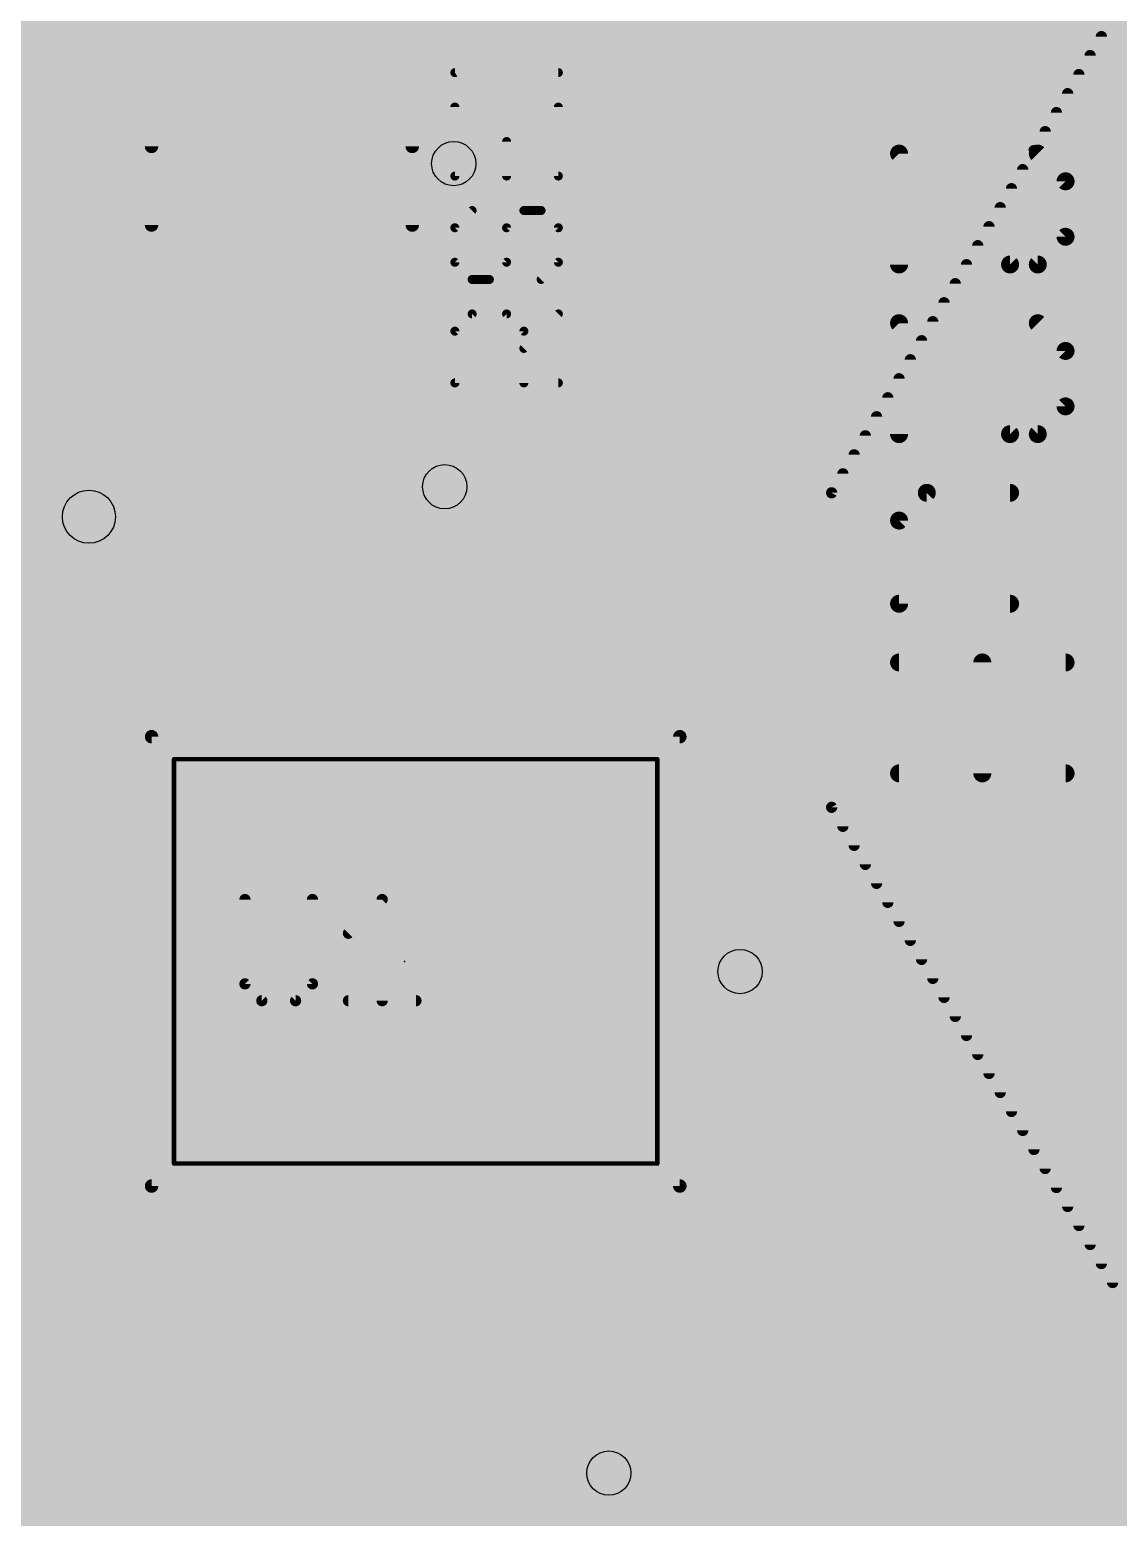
# Model space of a CAD drawing. Extents: x -0.24 to 4.18, y -0.6 to 2.96.
# Drawn here: x 0.248 to 0.732, y 0.361 to 1.023 of the extents above; entities that cross this region are included whole.
import ezdxf

# ---------------------------------------------------------------- set-up
doc = ezdxf.new("R2010")
doc.units = 0
for name, color, linetype in [('1', 22, 'CONTINUOUS'), ('16', 175, 'CONTINUOUS'), ('18', 82, 'CONTINUOUS'), ('207', 250, 'CONTINUOUS'), ('21', 253, 'CONTINUOUS'), ('23', 7, 'CONTINUOUS'), ('25', 253, 'CONTINUOUS'), ('27', 253, 'CONTINUOUS'), ('29', 253, 'CONTINUOUS'), ('30', 253, 'CONTINUOUS'), ('31', 253, 'CONTINUOUS'), ('44', 253, 'CONTINUOUS'), ('51', 253, 'CONTINUOUS')]:
    doc.layers.add(name, color=color, linetype=linetype)

# ---------------------------------------------------------------- blocks, each defined once
blk = doc.blocks.new('RECT')
blk.add_solid([(-0.5, -0.5), (0.5, -0.5), (-0.5, 0.5), (0.5, 0.5)])
blk = doc.blocks.new('ROUNDV')
at = {"const_width": 0.5}
blk.add_lwpolyline([(0, -0.25, 1), (0, 0.25, 1), (0, -0.25)], format="xyb", dxfattribs=at)

msp = doc.modelspace()

# ---------------------------------------------------------------- linework, layer by layer
at = {"layer": '1'}
for points, const_width in [([(0.63374, 1.08906), (0.63374, 1.01858)], 0.016), ([(0.63374, 1.01858), (0.62061, 1.00545)], 0.016), ([(0.62061, 1.00545), (0.62061, 0.59469)], 0.016), ([(0.36025, 0.963241), (0.436391, 0.963241)], 0.032), ([(0.436391, 0.963241), (0.43668, 0.96353)], 0.032), ([(0.31239, 0.88585), (0.28528, 0.85874)], 0.016), ([(0.47567, 0.88585), (0.31239, 0.88585)], 0.016), ([(0.50728, 0.85424), (0.47567, 0.88585)], 0.016), ([(0.2744, 0.80637), (0.3319, 0.86387)], 0.016), ([(0.3319, 0.86387), (0.46464, 0.86387)], 0.016), ([(0.48228, 0.84623), (0.46464, 0.86387)], 0.016), ([(0.28528, 0.85874), (0.071, 0.85874)], 0.016), ([(0.50728, 0.73843), (0.50728, 0.85424)], 0.016), ([(0.48228, 0.73843), (0.48228, 0.84623)], 0.016), ([(0.43228, 0.73843), (0.43228, 0.8299)], 0.016), ([(0.43228, 0.8299), (0.43268, 0.81973)], 0.016), ([(0.175204, 0.80637), (0.2744, 0.80637)], 0.016), ([(0.25741, 0.73843), (0.23832, 0.71934)], 0.016), ([(0.33228, 0.73843), (0.25741, 0.73843)], 0.016), ([(0.35728, 0.73843), (0.35728, 0.67429)], 0.016), ([(0.38228, 0.73843), (0.38228, 0.66073)], 0.016), ([(0.40728, 0.73843), (0.40728, 0.62494)], 0.016), ([(0.35728, 0.67429), (0.34897, 0.66598)], 0.016), ([(0.28356, 0.66598), (0.26952, 0.65194)], 0.016), ([(0.34897, 0.66598), (0.28356, 0.66598)], 0.016), ([(0.38228, 0.66073), (0.36159, 0.64004)], 0.016), ([(0.26952, 0.65194), (0.26952, 0.37033)], 0.016), ([(0.30512, 0.64004), (0.29706, 0.63198)], 0.016), ([(0.36159, 0.64004), (0.30512, 0.64004)], 0.016), ([(0.29706, 0.63198), (0.29706, 0.29431)], 0.016), ([(0.40728, 0.62494), (0.4571, 0.57512)], 0.016), ([(0.48587, 0.60389), (0.4571, 0.57512)], 0.016), ([(0.56407, 0.60389), (0.48587, 0.60389)], 0.016), ([(0.62061, 0.59469), (0.62245, 0.59285)], 0.016), ([(0.59051, 0.56091), (0.62245, 0.59285)], 0.016), ([(0.4571, 0.57512), (0.4571, 0.47861)], 0.016), ([(0.48228, 0.54216), (0.50103, 0.56091)], 0.016), ([(0.50103, 0.56091), (0.59051, 0.56091)], 0.016), ([(0.48228, 0.47843), (0.48228, 0.54216)], 0.016), ([(0.33228, 0.47843), (0.33228, 0.32319)], 0.016), ([(0.35728, 0.47843), (0.35851, 0.34943)], 0.016), ([(0.38294, 0.47777), (0.38228, 0.47843)], 0.016), ([(0.38294, 0.37118), (0.38294, 0.47777)], 0.016), ([(0.40728, 0.47843), (0.40728, 0.38305)], 0.016), ([(0.43228, 0.47843), (0.43228, 0.41712)], 0.016), ([(0.4571, 0.47861), (0.45728, 0.47843)], 0.016), ([(0.50728, 0.47843), (0.50728, 0.46485)], 0.016), ([(0.50728, 0.46485), (0.54933, 0.4228)], 0.016), ([(0.54933, 0.4228), (0.54933, 0.28015)], 0.016), ([(0.43228, 0.41712), (0.44804, 0.40136)], 0.016), ([(0.44804, 0.40136), (0.48502, 0.40136)], 0.016), ([(0.48502, 0.40136), (0.50571, 0.38067)], 0.016), ([(0.40728, 0.38305), (0.41887, 0.37146)], 0.016), ([(0.21959, 0.3204), (0.26952, 0.37033)], 0.016), ([(0.38294, 0.37118), (0.43776, 0.31652)], 0.016), ([(0.41887, 0.37146), (0.45275, 0.37146)], 0.016), ([(0.45275, 0.37146), (0.49804, 0.32617)], 0.016)]:
    msp.add_lwpolyline(points, dxfattribs=dict(at, const_width=const_width))
for points, const_width in [([(0.636568, 1.015752, 1), (0.630912, 1.021409)], 0.008), ([(0.62974, 1.01858, 1), (0.63774, 1.01858)], 0.008), ([(0.62461, 1.00545, 1), (0.61661, 1.00545)], 0.008), ([(0.617782, 1.008278, 1), (0.623438, 1.002622)], 0.008), ([(0.36025, 0.971241, 1), (0.36025, 0.955241)], 0.016), ([(0.430734, 0.968898, 1), (0.442048, 0.957584)], 0.016), ([(0.442337, 0.957873, 1), (0.431023, 0.969187)], 0.016), ([(0.436391, 0.955241, 1), (0.436391, 0.971241)], 0.016), ([(0.31239, 0.88985, 1), (0.31239, 0.88185)], 0.008), ([(0.315218, 0.883022, 1), (0.309562, 0.888678)], 0.008), ([(0.478498, 0.888678, 1), (0.472842, 0.883022)], 0.008), ([(0.47567, 0.88185, 1), (0.47567, 0.88985)], 0.008), ([(0.3319, 0.86787, 1), (0.3319, 0.85987)], 0.008), ([(0.334728, 0.861042, 1), (0.329072, 0.866698)], 0.008), ([(0.467468, 0.866698, 1), (0.461811, 0.861042)], 0.008), ([(0.46464, 0.85987, 1), (0.46464, 0.86787)], 0.008), ([(0.282452, 0.861568, 1), (0.288108, 0.855912)], 0.008), ([(0.28528, 0.85474, 1), (0.28528, 0.86274)], 0.008), ([(0.51128, 0.85424, 1), (0.50328, 0.85424)], 0.008), ([(0.504452, 0.851411, 1), (0.510109, 0.857068)], 0.008), ([(0.48628, 0.84623, 1), (0.47828, 0.84623)], 0.008), ([(0.479452, 0.843401, 1), (0.485109, 0.849058)], 0.008), ([(0.43628, 0.8299, 1), (0.42828, 0.8299)], 0.008), ([(0.436277, 0.830057, 1), (0.428283, 0.829743)], 0.008), ([(0.428683, 0.819573, 1), (0.436677, 0.819887)], 0.008), ([(0.271572, 0.809199, 1), (0.277229, 0.803542)], 0.008), ([(0.2744, 0.80237, 1), (0.2744, 0.81037)], 0.008), ([(0.25741, 0.74243, 1), (0.25741, 0.73443)], 0.008), ([(0.260238, 0.735602, 1), (0.254582, 0.741258)], 0.008), ([(0.33228, 0.73443, 1), (0.33228, 0.74243)], 0.008), ([(0.36128, 0.73843, 1), (0.35328, 0.73843)], 0.008), ([(0.38628, 0.73843, 1), (0.37828, 0.73843)], 0.008), ([(0.41128, 0.73843, 1), (0.40328, 0.73843)], 0.008), ([(0.42828, 0.73843, 1), (0.43628, 0.73843)], 0.008), ([(0.47828, 0.73843, 1), (0.48628, 0.73843)], 0.008), ([(0.50328, 0.73843, 1), (0.51128, 0.73843)], 0.008), ([(0.360109, 0.671462, 1), (0.354452, 0.677119)], 0.008), ([(0.35328, 0.67429, 1), (0.36128, 0.67429)], 0.008), ([(0.28356, 0.66998, 1), (0.28356, 0.66198)], 0.008), ([(0.286388, 0.663152, 1), (0.280732, 0.668808)], 0.008), ([(0.346142, 0.668808, 1), (0.351798, 0.663152)], 0.008), ([(0.34897, 0.66198, 1), (0.34897, 0.66998)], 0.008), ([(0.37828, 0.66073, 1), (0.38628, 0.66073)], 0.008), ([(0.385109, 0.657902, 1), (0.379452, 0.663559)], 0.008), ([(0.27352, 0.65194, 1), (0.26552, 0.65194)], 0.008), ([(0.266692, 0.654768, 1), (0.272348, 0.649112)], 0.008), ([(0.30512, 0.64404, 1), (0.30512, 0.63604)], 0.008), ([(0.307949, 0.637212, 1), (0.302292, 0.642868)], 0.008), ([(0.358762, 0.642868, 1), (0.364418, 0.637212)], 0.008), ([(0.36159, 0.63604, 1), (0.36159, 0.64404)], 0.008), ([(0.30106, 0.63198, 1), (0.29306, 0.63198)], 0.008), ([(0.294232, 0.634808, 1), (0.299888, 0.629152)], 0.008), ([(0.410109, 0.627768, 1), (0.404452, 0.622111)], 0.008), ([(0.40328, 0.62494, 1), (0.41128, 0.62494)], 0.008), ([(0.48587, 0.60789, 1), (0.48587, 0.59989)], 0.008), ([(0.488699, 0.601062, 1), (0.483042, 0.606718)], 0.008), ([(0.56407, 0.59989, 1), (0.56407, 0.60789)], 0.008), ([(0.623438, 0.597519, 1), (0.617782, 0.591862)], 0.008), ([(0.61661, 0.59469, 1), (0.62461, 0.59469)], 0.008), ([(0.625278, 0.590022, 1), (0.619622, 0.595678)], 0.008), ([(0.619622, 0.590022, 1), (0.625278, 0.595678)], 0.008), ([(0.4611, 0.57512, 1), (0.4531, 0.57512)], 0.008), ([(0.454272, 0.577948, 1), (0.459928, 0.572292)], 0.008), ([(0.454272, 0.572292, 1), (0.459928, 0.577948)], 0.008), ([(0.50103, 0.56491, 1), (0.50103, 0.55691)], 0.008), ([(0.503858, 0.558082, 1), (0.498202, 0.563738)], 0.008), ([(0.587682, 0.563738, 1), (0.593338, 0.558082)], 0.008), ([(0.59051, 0.55691, 1), (0.59051, 0.56491)], 0.008), ([(0.48628, 0.54216, 1), (0.47828, 0.54216)], 0.008), ([(0.479452, 0.544989, 1), (0.485109, 0.539332)], 0.008), ([(0.33628, 0.47843, 1), (0.32828, 0.47843)], 0.008), ([(0.36128, 0.478468, 1), (0.35328, 0.478392)], 0.008), ([(0.385109, 0.481258, 1), (0.379452, 0.475602)], 0.008), ([(0.38694, 0.47777, 1), (0.37894, 0.47777)], 0.008), ([(0.380112, 0.474942, 1), (0.385768, 0.480599)], 0.008), ([(0.41128, 0.47843, 1), (0.40328, 0.47843)], 0.008), ([(0.43628, 0.47843, 1), (0.42828, 0.47843)], 0.008), ([(0.459928, 0.481439, 1), (0.454272, 0.475782)], 0.008), ([(0.454452, 0.475602, 1), (0.460109, 0.481258)], 0.008), ([(0.51128, 0.47843, 1), (0.50328, 0.47843)], 0.008), ([(0.4531, 0.47861, 1), (0.4611, 0.47861)], 0.008), ([(0.47828, 0.47843, 1), (0.48628, 0.47843)], 0.008), ([(0.510109, 0.467678, 1), (0.504452, 0.462021)], 0.008), ([(0.50328, 0.46485, 1), (0.51128, 0.46485)], 0.008), ([(0.55333, 0.4228, 1), (0.54533, 0.4228)], 0.008), ([(0.435109, 0.419948, 1), (0.429452, 0.414291)], 0.008), ([(0.546502, 0.419972, 1), (0.552158, 0.425628)], 0.008), ([(0.42828, 0.41712, 1), (0.43628, 0.41712)], 0.008), ([(0.44804, 0.40536, 1), (0.44804, 0.39736)], 0.008), ([(0.445212, 0.398532, 1), (0.450868, 0.404188)], 0.008), ([(0.487848, 0.404188, 1), (0.482192, 0.398532)], 0.008), ([(0.48502, 0.39736, 1), (0.48502, 0.40536)], 0.008), ([(0.410109, 0.385878, 1), (0.404452, 0.380221)], 0.008), ([(0.40328, 0.38305, 1), (0.41128, 0.38305)], 0.008), ([(0.502882, 0.377842, 1), (0.508538, 0.383498)], 0.008), ([(0.272348, 0.367502, 1), (0.266692, 0.373158)], 0.008), ([(0.385764, 0.374013, 1), (0.380116, 0.368348)], 0.008), ([(0.41887, 0.37546, 1), (0.41887, 0.36746)], 0.008), ([(0.416042, 0.368632, 1), (0.421698, 0.374288)], 0.008), ([(0.455578, 0.374288, 1), (0.449922, 0.368632)], 0.008), ([(0.45275, 0.36746, 1), (0.45275, 0.37546)], 0.008), ([(0.26552, 0.37033, 1), (0.27352, 0.37033)], 0.008), ([(0.37894, 0.37118, 1), (0.38694, 0.37118)], 0.008)]:
    msp.add_lwpolyline(points, format="xyb", dxfattribs=dict(at, const_width=const_width))
at = {"layer": '16', "const_width": 0.016}
for points in [[(0.50753, 1.107), (0.50753, 0.56266)], [(0.597705, 1.067875), (0.597705, 0.637525)], [(0.50571, 1.02187), (0.53475, 1.05091)], [(0.50571, 0.38067), (0.50571, 1.02187)], [(0.21196, 1.0012), (0.33814, 1.0012)], [(0.33814, 1.0012), (0.80483, 0.53451)], [(0.43668, 0.96353), (0.54041, 0.96353)], [(0.62818, 0.77203), (0.43668, 0.96353)], [(0.54041, 0.96353), (0.56611, 0.93783)], [(0.56611, 0.93783), (0.56611, 0.18179)], [(0.43268, 0.81973), (0.4318, 0.64618)], [(0.2744, 0.80637), (0.36482, 0.71595)], [(1.08909, 0.77203), (0.62818, 0.77203)], [(3.01595, 0.71595), (0.36482, 0.71595)], [(0.17715, 0.69564), (0.26334, 0.60945)], [(0.07393, 0.69185), (0.47611, 0.69185)], [(0.47611, 0.69185), (0.56407, 0.60389)], [(0.4318, 0.64618), (0.08675, 0.37246)], [(0.597705, 0.637525), (0.56407, 0.60389)], [(0.26334, 0.60945), (0.26334, 0.27778)], [(0.67126, 0.4967), (0.56407, 0.60389)], [(0.50753, 0.56266), (0.97204, 0.09815)], [(0.67126, 0.30453), (0.67126, 0.4967)]]:
    msp.add_lwpolyline(points, dxfattribs=at)
at = {"layer": '16', "const_width": 0.008}
for points in [[(0.50971, 1.02187, 1), (0.50171, 1.02187)], [(0.502882, 1.024698, 1), (0.508538, 1.019042)], [(0.340968, 1.004028, 1), (0.335311, 0.998371)], [(0.33814, 0.9972, 1), (0.33814, 1.0052)], [(0.43668, 0.96753, 1), (0.43668, 0.95953)], [(0.439508, 0.966358, 1), (0.433852, 0.960702)], [(0.543238, 0.966358, 1), (0.537582, 0.960702)], [(0.54041, 0.95953, 1), (0.54041, 0.96753)], [(0.57011, 0.93783, 1), (0.56211, 0.93783)], [(0.563282, 0.935002, 1), (0.568938, 0.940658)], [(0.43668, 0.81971, 1), (0.42868, 0.81975)], [(0.277229, 0.809199, 1), (0.271572, 0.803542)], [(0.62818, 0.77603, 1), (0.62818, 0.76803)], [(0.625351, 0.769202, 1), (0.631008, 0.774859)], [(0.36482, 0.71995, 1), (0.36482, 0.71195)], [(0.361992, 0.713121, 1), (0.367649, 0.718778)], [(0.478938, 0.694678, 1), (0.473282, 0.689022)], [(0.47611, 0.68785, 1), (0.47611, 0.69585)], [(0.4278, 0.6462, 1), (0.4358, 0.64616)], [(0.434286, 0.643046, 1), (0.429314, 0.649314)], [(0.600534, 0.634697, 1), (0.594877, 0.640354)], [(0.593705, 0.637525, 1), (0.601705, 0.637525)], [(0.26734, 0.60945, 1), (0.25934, 0.60945)], [(0.260512, 0.606621, 1), (0.266168, 0.612278)], [(0.566898, 0.606718, 1), (0.561242, 0.601062)], [(0.561242, 0.606718, 1), (0.566898, 0.601062)], [(0.561242, 0.601062, 1), (0.566898, 0.606718)], [(0.510358, 0.565488, 1), (0.504702, 0.559832)], [(0.50353, 0.56266, 1), (0.51153, 0.56266)], [(0.67526, 0.4967, 1), (0.66726, 0.4967)], [(0.668432, 0.493872, 1), (0.674088, 0.499528)], [(0.50171, 0.38067, 1), (0.50971, 0.38067)]]:
    msp.add_lwpolyline(points, format="xyb", dxfattribs=at)
at = {"layer": '21'}
for points, const_width in [([(0.302258, 1.088162), (0.302258, 0.971194)], 0.006), ([(0.418242, 1.088162), (0.418242, 0.971194)], 0.006), ([(0.73483, 1.03701), (0.60483, 0.81701)], 0.005), ([(0.72983, 1.028548), (0.72983, 0.465472)], 0.005), ([(0.72483, 1.020087), (0.72483, 0.473933)], 0.005), ([(0.71983, 1.011625), (0.71983, 0.482395)], 0.005), ([(0.71483, 1.003164), (0.71483, 0.490856)], 0.005), ([(0.70983, 0.994702), (0.70983, 0.499318)], 0.005), ([(0.70483, 0.986241), (0.70483, 0.507779)], 0.005), ([(0.69983, 0.977779), (0.69983, 0.516241)], 0.005), ([(0.69483, 0.969318), (0.69483, 0.524702)], 0.005), ([(0.68983, 0.960856), (0.68983, 0.533164)], 0.005), ([(0.68483, 0.952395), (0.68483, 0.541625)], 0.005), ([(0.67983, 0.943933), (0.67983, 0.550087)], 0.005), ([(0.67483, 0.935472), (0.67483, 0.558548)], 0.005), ([(0.66983, 0.92701), (0.66983, 0.56701)], 0.005), ([(0.66483, 0.918548), (0.66483, 0.575472)], 0.005), ([(0.65983, 0.910087), (0.65983, 0.583933)], 0.005), ([(0.65483, 0.901625), (0.65483, 0.592395)], 0.005), ([(0.64983, 0.893164), (0.64983, 0.600856)], 0.005), ([(0.64483, 0.884702), (0.64483, 0.609318)], 0.005), ([(0.63983, 0.876241), (0.63983, 0.617779)], 0.005), ([(0.63483, 0.867779), (0.63483, 0.626241)], 0.005), ([(0.62983, 0.859318), (0.62983, 0.634702)], 0.005), ([(0.62483, 0.850856), (0.62483, 0.643164)], 0.005), ([(0.61983, 0.842395), (0.61983, 0.651625)], 0.005), ([(0.61483, 0.833933), (0.61483, 0.660087)], 0.005), ([(0.60983, 0.825472), (0.60983, 0.668548)], 0.005), ([(0.60483, 0.81701), (0.60483, 0.67701)], 0.005), ([(0.60483, 0.81701), (0.60483, 0.67701)], 0.005), ([(0.53728, 0.70843), (0.30228, 0.70843)], 0.006), ([(0.30228, 0.50843), (0.30228, 0.70843)], 0.006), ([(0.53728, 0.70843), (0.53728, 0.50843)], 0.006), ([(0.52728, 0.69843), (0.31228, 0.69843)], 0.002), ([(0.31228, 0.51843), (0.31228, 0.69843)], 0.002), ([(0.52728, 0.69843), (0.52728, 0.51843)], 0.002), ([(0.60483, 0.67701), (0.73483, 0.45701)], 0.005), ([(0.31228, 0.51843), (0.52728, 0.51843)], 0.002), ([(0.30228, 0.50843), (0.53728, 0.50843)], 0.006)]:
    msp.add_lwpolyline(points, dxfattribs=dict(at, const_width=const_width))
for points, const_width in [([(0.72608, 1.020087, 1), (0.72358, 1.020087)], 0.0025), ([(0.72108, 1.011625, 1), (0.71858, 1.011625)], 0.0025), ([(0.71608, 1.003164, 1), (0.71358, 1.003164)], 0.0025), ([(0.71108, 0.994702, 1), (0.70858, 0.994702)], 0.0025), ([(0.70608, 0.986241, 1), (0.70358, 0.986241)], 0.0025), ([(0.70108, 0.977779, 1), (0.69858, 0.977779)], 0.0025), ([(0.300758, 0.971194, 1), (0.303758, 0.971194)], 0.003), ([(0.416742, 0.971194, 1), (0.419742, 0.971194)], 0.003), ([(0.69608, 0.969318, 1), (0.69358, 0.969318)], 0.0025), ([(0.69108, 0.960856, 1), (0.68858, 0.960856)], 0.0025), ([(0.68608, 0.952395, 1), (0.68358, 0.952395)], 0.0025), ([(0.68108, 0.943933, 1), (0.67858, 0.943933)], 0.0025), ([(0.67608, 0.935472, 1), (0.67358, 0.935472)], 0.0025), ([(0.67108, 0.92701, 1), (0.66858, 0.92701)], 0.0025), ([(0.66608, 0.918548, 1), (0.66358, 0.918548)], 0.0025), ([(0.66108, 0.910087, 1), (0.65858, 0.910087)], 0.0025), ([(0.65608, 0.901625, 1), (0.65358, 0.901625)], 0.0025), ([(0.65108, 0.893164, 1), (0.64858, 0.893164)], 0.0025), ([(0.64608, 0.884702, 1), (0.64358, 0.884702)], 0.0025), ([(0.64108, 0.876241, 1), (0.63858, 0.876241)], 0.0025), ([(0.63608, 0.867779, 1), (0.63358, 0.867779)], 0.0025), ([(0.63108, 0.859318, 1), (0.62858, 0.859318)], 0.0025), ([(0.62608, 0.850856, 1), (0.62358, 0.850856)], 0.0025), ([(0.62108, 0.842395, 1), (0.61858, 0.842395)], 0.0025), ([(0.61608, 0.833933, 1), (0.61358, 0.833933)], 0.0025), ([(0.61108, 0.825472, 1), (0.60858, 0.825472)], 0.0025), ([(0.60608, 0.81701, 1), (0.60358, 0.81701)], 0.0025), ([(0.60608, 0.81701, 1), (0.60358, 0.81701)], 0.0025), ([(0.603754, 0.817646, 1), (0.605906, 0.816374)], 0.0025), ([(0.30228, 0.70993, 1), (0.30228, 0.70693)], 0.003), ([(0.30378, 0.70843, 1), (0.30078, 0.70843)], 0.003), ([(0.53878, 0.70843, 1), (0.53578, 0.70843)], 0.003), ([(0.53728, 0.70693, 1), (0.53728, 0.70993)], 0.003), ([(0.31228, 0.69893, 1), (0.31228, 0.69793)], 0.001), ([(0.31278, 0.69843, 1), (0.31178, 0.69843)], 0.001), ([(0.52778, 0.69843, 1), (0.52678, 0.69843)], 0.001), ([(0.52728, 0.69793, 1), (0.52728, 0.69893)], 0.001), ([(0.48728, 0.63843, 1), (0.48728, 0.68843, 1), (0.48728, 0.63843)], 0.006), ([(0.605906, 0.677646, 1), (0.603754, 0.676374)], 0.0025), ([(0.60358, 0.67701, 1), (0.60608, 0.67701)], 0.0025), ([(0.60358, 0.67701, 1), (0.60608, 0.67701)], 0.0025), ([(0.60858, 0.668548, 1), (0.61108, 0.668548)], 0.0025), ([(0.61358, 0.660087, 1), (0.61608, 0.660087)], 0.0025), ([(0.61858, 0.651625, 1), (0.62108, 0.651625)], 0.0025), ([(0.62358, 0.643164, 1), (0.62608, 0.643164)], 0.0025), ([(0.62858, 0.634702, 1), (0.63108, 0.634702)], 0.0025), ([(0.63358, 0.626241, 1), (0.63608, 0.626241)], 0.0025), ([(0.63858, 0.617779, 1), (0.64108, 0.617779)], 0.0025), ([(0.64358, 0.609318, 1), (0.64608, 0.609318)], 0.0025), ([(0.64858, 0.600856, 1), (0.65108, 0.600856)], 0.0025), ([(0.65358, 0.592395, 1), (0.65608, 0.592395)], 0.0025), ([(0.65858, 0.583933, 1), (0.66108, 0.583933)], 0.0025), ([(0.66358, 0.575472, 1), (0.66608, 0.575472)], 0.0025), ([(0.66858, 0.56701, 1), (0.67108, 0.56701)], 0.0025), ([(0.67358, 0.558548, 1), (0.67608, 0.558548)], 0.0025), ([(0.67858, 0.550087, 1), (0.68108, 0.550087)], 0.0025), ([(0.68358, 0.541625, 1), (0.68608, 0.541625)], 0.0025), ([(0.68858, 0.533164, 1), (0.69108, 0.533164)], 0.0025), ([(0.69358, 0.524702, 1), (0.69608, 0.524702)], 0.0025), ([(0.31228, 0.51893, 1), (0.31228, 0.51793)], 0.001), ([(0.31178, 0.51843, 1), (0.31278, 0.51843)], 0.001), ([(0.52678, 0.51843, 1), (0.52778, 0.51843)], 0.001), ([(0.52728, 0.51793, 1), (0.52728, 0.51893)], 0.001), ([(0.69858, 0.516241, 1), (0.70108, 0.516241)], 0.0025), ([(0.30228, 0.50993, 1), (0.30228, 0.50693)], 0.003), ([(0.30078, 0.50843, 1), (0.30378, 0.50843)], 0.003), ([(0.53578, 0.50843, 1), (0.53878, 0.50843)], 0.003), ([(0.53728, 0.50693, 1), (0.53728, 0.50993)], 0.003), ([(0.70358, 0.507779, 1), (0.70608, 0.507779)], 0.0025), ([(0.70858, 0.499318, 1), (0.71108, 0.499318)], 0.0025), ([(0.71358, 0.490856, 1), (0.71608, 0.490856)], 0.0025), ([(0.71858, 0.482395, 1), (0.72108, 0.482395)], 0.0025), ([(0.72358, 0.473933, 1), (0.72608, 0.473933)], 0.0025), ([(0.72858, 0.465472, 1), (0.73108, 0.465472)], 0.0025)]:
    msp.add_lwpolyline(points, format="xyb", dxfattribs=dict(at, const_width=const_width))
at = {"layer": '23'}
msp.add_point((0.4148, 0.60843), dxfattribs=at)
at = {"layer": '25'}
for points, const_width in [([(0.437211, 1.004052), (0.48325, 1.034744)], 0.004), ([(0.48325, 1.004052), (0.437211, 1.004052)], 0.004), ([(0.437211, 0.988705), (0.437211, 0.958012)], 0.004), ([(0.48325, 0.958012), (0.48325, 0.988705)], 0.004), ([(0.46023, 0.958012), (0.46023, 0.973359)], 0.004), ([(0.437211, 0.958012), (0.48325, 0.958012)], 0.004), ([(0.444884, 0.942666), (0.437211, 0.934993)], 0.004), ([(0.46023, 0.934993), (0.467904, 0.942666)], 0.004), ([(0.467904, 0.942666), (0.475577, 0.942666)], 0.004), ([(0.475577, 0.942666), (0.48325, 0.934993)], 0.004), ([(0.437211, 0.934993), (0.437211, 0.919646)], 0.004), ([(0.46023, 0.919646), (0.46023, 0.934993)], 0.004), ([(0.48325, 0.934993), (0.48325, 0.919646)], 0.004), ([(0.437211, 0.919646), (0.444884, 0.911973)], 0.004), ([(0.452557, 0.911973), (0.46023, 0.919646)], 0.004), ([(0.48325, 0.919646), (0.475577, 0.911973)], 0.004), ([(0.444884, 0.911973), (0.452557, 0.911973)], 0.004), ([(0.437211, 0.888953), (0.444884, 0.896627)], 0.004), ([(0.444884, 0.896627), (0.46023, 0.896627)], 0.004), ([(0.46023, 0.896627), (0.467904, 0.888953)], 0.004), ([(0.467904, 0.88128), (0.48325, 0.896627)], 0.004), ([(0.437211, 0.865934), (0.437211, 0.888953)], 0.004), ([(0.467904, 0.888953), (0.467904, 0.865934)], 0.004), ([(0.48325, 0.865934), (0.437211, 0.865934)], 0.004), ([(0.34382, 0.635968), (0.34382, 0.598436)], 0.005), ([(0.373845, 0.598436), (0.373845, 0.635968)], 0.005), ([(0.389859, 0.620956), (0.404872, 0.635968)], 0.005), ([(0.404872, 0.635968), (0.404872, 0.59093)], 0.005), ([(0.34382, 0.598436), (0.351326, 0.59093)], 0.005), ([(0.366339, 0.59093), (0.373845, 0.598436)], 0.005), ([(0.351326, 0.59093), (0.366339, 0.59093)], 0.005), ([(0.389859, 0.59093), (0.419884, 0.59093)], 0.005)]:
    msp.add_lwpolyline(points, dxfattribs=dict(at, const_width=const_width))
for points, const_width in [([(0.437211, 1.005052, 1), (0.437211, 1.003052)], 0.002), ([(0.436656, 1.004884, 1), (0.437765, 1.00322)], 0.002), ([(0.48325, 1.003052, 1), (0.48325, 1.005052)], 0.002), ([(0.438211, 0.988705, 1), (0.436211, 0.988705)], 0.002), ([(0.48425, 0.988705, 1), (0.48225, 0.988705)], 0.002), ([(0.46123, 0.973359, 1), (0.45923, 0.973359)], 0.002), ([(0.437211, 0.959012, 1), (0.437211, 0.957012)], 0.002), ([(0.436211, 0.958012, 1), (0.438211, 0.958012)], 0.002), ([(0.45923, 0.958012, 1), (0.46123, 0.958012)], 0.002), ([(0.48225, 0.958012, 1), (0.48425, 0.958012)], 0.002), ([(0.48325, 0.957012, 1), (0.48325, 0.959012)], 0.002), ([(0.445591, 0.941959, 1), (0.444177, 0.943373)], 0.002), ([(0.467904, 0.943666, 1), (0.467904, 0.941666)], 0.002), ([(0.468611, 0.941959, 1), (0.467196, 0.943373)], 0.002), ([(0.476284, 0.943373, 1), (0.47487, 0.941959)], 0.002), ([(0.475577, 0.941666, 1), (0.475577, 0.943666)], 0.002), ([(0.438211, 0.934993, 1), (0.436211, 0.934993)], 0.002), ([(0.436504, 0.9357, 1), (0.437918, 0.934286)], 0.002), ([(0.46123, 0.934993, 1), (0.45923, 0.934993)], 0.002), ([(0.459523, 0.9357, 1), (0.460937, 0.934286)], 0.002), ([(0.48425, 0.934993, 1), (0.48225, 0.934993)], 0.002), ([(0.482543, 0.934286, 1), (0.483957, 0.9357)], 0.002), ([(0.437918, 0.920353, 1), (0.436504, 0.918939)], 0.002), ([(0.436211, 0.919646, 1), (0.438211, 0.919646)], 0.002), ([(0.45923, 0.919646, 1), (0.46123, 0.919646)], 0.002), ([(0.460937, 0.918939, 1), (0.459523, 0.920353)], 0.002), ([(0.48225, 0.919646, 1), (0.48425, 0.919646)], 0.002), ([(0.483957, 0.918939, 1), (0.482543, 0.920353)], 0.002), ([(0.444884, 0.912973, 1), (0.444884, 0.910973)], 0.002), ([(0.452557, 0.910973, 1), (0.452557, 0.912973)], 0.002), ([(0.444177, 0.911266, 1), (0.445591, 0.91268)], 0.002), ([(0.45185, 0.91268, 1), (0.453264, 0.911266)], 0.002), ([(0.47487, 0.91268, 1), (0.476284, 0.911266)], 0.002), ([(0.444884, 0.897627, 1), (0.444884, 0.895627)], 0.002), ([(0.445591, 0.89592, 1), (0.444177, 0.897334)], 0.002), ([(0.460937, 0.897334, 1), (0.459523, 0.89592)], 0.002), ([(0.46023, 0.895627, 1), (0.46023, 0.897627)], 0.002), ([(0.483957, 0.89592, 1), (0.482543, 0.897334)], 0.002), ([(0.438211, 0.888953, 1), (0.436211, 0.888953)], 0.002), ([(0.436504, 0.889661, 1), (0.437918, 0.888246)], 0.002), ([(0.468904, 0.888953, 1), (0.466904, 0.888953)], 0.002), ([(0.467196, 0.888246, 1), (0.468611, 0.889661)], 0.002), ([(0.467196, 0.881987, 1), (0.468611, 0.880573)], 0.002), ([(0.437211, 0.866934, 1), (0.437211, 0.864934)], 0.002), ([(0.48325, 0.864934, 1), (0.48325, 0.866934)], 0.002), ([(0.436211, 0.865934, 1), (0.438211, 0.865934)], 0.002), ([(0.466904, 0.865934, 1), (0.468904, 0.865934)], 0.002), ([(0.34507, 0.635968, 1), (0.34257, 0.635968)], 0.0025), ([(0.375095, 0.635968, 1), (0.372595, 0.635968)], 0.0025), ([(0.406122, 0.635968, 1), (0.403622, 0.635968)], 0.0025), ([(0.405756, 0.635084, 1), (0.403988, 0.636852)], 0.0025), ([(0.388975, 0.621839, 1), (0.390743, 0.620072)], 0.0025), ([(0.344704, 0.59932, 1), (0.342936, 0.597553)], 0.0025), ([(0.34257, 0.598436, 1), (0.34507, 0.598436)], 0.0025), ([(0.372595, 0.598436, 1), (0.375095, 0.598436)], 0.0025), ([(0.374729, 0.597553, 1), (0.372961, 0.59932)], 0.0025), ([(0.351326, 0.59218, 1), (0.351326, 0.58968)], 0.0025), ([(0.350442, 0.590046, 1), (0.35221, 0.591814)], 0.0025), ([(0.365455, 0.591814, 1), (0.367223, 0.590046)], 0.0025), ([(0.366339, 0.58968, 1), (0.366339, 0.59218)], 0.0025), ([(0.389859, 0.59218, 1), (0.389859, 0.58968)], 0.0025), ([(0.403622, 0.59093, 1), (0.406122, 0.59093)], 0.0025), ([(0.419884, 0.58968, 1), (0.419884, 0.59218)], 0.0025)]:
    msp.add_lwpolyline(points, format="xyb", dxfattribs=dict(at, const_width=const_width))
at = {"layer": '27', "const_width": 0.008}
for points in [[(0.63483, 0.918634), (0.63483, 0.96801)], [(0.63483, 0.96801), (0.684205, 0.918634)], [(0.708893, 0.955666), (0.696549, 0.96801)], [(0.708893, 0.930978), (0.708893, 0.955666)], [(0.696549, 0.918634), (0.708893, 0.930978)], [(0.684205, 0.918634), (0.696549, 0.918634)], [(0.63483, 0.84313), (0.63483, 0.892506)], [(0.63483, 0.892506), (0.684205, 0.84313)], [(0.708893, 0.880162), (0.696549, 0.892506)], [(0.708893, 0.855474), (0.708893, 0.880162)], [(0.696549, 0.84313), (0.708893, 0.855474)], [(0.684205, 0.84313), (0.696549, 0.84313)], [(0.647174, 0.817001), (0.63483, 0.804657)], [(0.684205, 0.817001), (0.647174, 0.817001)], [(0.63483, 0.804657), (0.63483, 0.767626)], [(0.63483, 0.767626), (0.684205, 0.767626)], [(0.63483, 0.741497), (0.708893, 0.741497)], [(0.671861, 0.741497), (0.671861, 0.692121)], [(0.708893, 0.692121), (0.63483, 0.692121)]]:
    msp.add_lwpolyline(points, dxfattribs=at)
at = {"layer": '27', "const_width": 0.004}
for points in [[(0.63683, 0.96801, 1), (0.63283, 0.96801)], [(0.636244, 0.969424, 1), (0.633416, 0.966596)], [(0.697963, 0.969424, 1), (0.695135, 0.966596)], [(0.710893, 0.955666, 1), (0.706893, 0.955666)], [(0.707479, 0.954252, 1), (0.710307, 0.95708)], [(0.710307, 0.929564, 1), (0.707479, 0.932393)], [(0.706893, 0.930978, 1), (0.710893, 0.930978)], [(0.63283, 0.918634, 1), (0.63683, 0.918634)], [(0.684205, 0.920634, 1), (0.684205, 0.916634)], [(0.682791, 0.91722, 1), (0.68562, 0.920049)], [(0.695135, 0.920049, 1), (0.697963, 0.91722)], [(0.696549, 0.916634, 1), (0.696549, 0.920634)], [(0.63683, 0.892506, 1), (0.63283, 0.892506)], [(0.636244, 0.89392, 1), (0.633416, 0.891091)], [(0.697963, 0.89392, 1), (0.695135, 0.891091)], [(0.710893, 0.880162, 1), (0.706893, 0.880162)], [(0.707479, 0.878747, 1), (0.710307, 0.881576)], [(0.706893, 0.855474, 1), (0.710893, 0.855474)], [(0.710307, 0.85406, 1), (0.707479, 0.856888)], [(0.63283, 0.84313, 1), (0.63683, 0.84313)], [(0.684205, 0.84513, 1), (0.684205, 0.84113)], [(0.682791, 0.841716, 1), (0.68562, 0.844544)], [(0.695135, 0.844544, 1), (0.697963, 0.841716)], [(0.696549, 0.84113, 1), (0.696549, 0.84513)], [(0.647174, 0.819001, 1), (0.647174, 0.815001)], [(0.648588, 0.815587, 1), (0.64576, 0.818415)], [(0.684205, 0.815001, 1), (0.684205, 0.819001)], [(0.63683, 0.804657, 1), (0.63283, 0.804657)], [(0.633416, 0.806071, 1), (0.636244, 0.803243)], [(0.63483, 0.769626, 1), (0.63483, 0.765626)], [(0.63283, 0.767626, 1), (0.63683, 0.767626)], [(0.684205, 0.765626, 1), (0.684205, 0.769626)], [(0.63483, 0.743497, 1), (0.63483, 0.739497)], [(0.673861, 0.741497, 1), (0.669861, 0.741497)], [(0.708893, 0.739497, 1), (0.708893, 0.743497)], [(0.63483, 0.694121, 1), (0.63483, 0.690121)], [(0.708893, 0.690121, 1), (0.708893, 0.694121)], [(0.669861, 0.692121, 1), (0.673861, 0.692121)]]:
    msp.add_lwpolyline(points, format="xyb", dxfattribs=at)
at = {"layer": '44'}
for centre, radius in [((0.43668, 0.96353), 0.009843), ((0.43268, 0.81973), 0.009843), ((0.2744, 0.80637), 0.011811), ((0.56407, 0.60389), 0.009843), ((0.50571, 0.38067), 0.009843)]:
    msp.add_circle(centre, radius, dxfattribs=at)
at = {"layer": '51', "const_width": 0.006}
for points in [[(0.302258, 1.123162), (0.302258, 0.936194)], [(0.418242, 1.123162), (0.418242, 0.936194)]]:
    msp.add_lwpolyline(points, dxfattribs=at)
at = {"layer": '51', "const_width": 0.003}
for points in [[(0.300758, 0.936194, 1), (0.303758, 0.936194)], [(0.416742, 0.936194, 1), (0.419742, 0.936194)]]:
    msp.add_lwpolyline(points, format="xyb", dxfattribs=at)

# ---------------------------------------------------------------- block references
at = {"layer": '1', "xscale": 0.11024, "yscale": 0.072441}
msp.add_blockref('RECT', (0.36025, 0.963241), dxfattribs=at)
at = {"layer": '1', "xscale": 0.012008, "yscale": 0.09, "rotation": 180}
for p in [(0.33228, 0.73843), (0.35728, 0.73843), (0.38228, 0.73843), (0.40728, 0.73843), (0.43228, 0.73843), (0.45728, 0.73843), (0.48228, 0.73843), (0.50728, 0.73843), (0.33228, 0.47843), (0.35728, 0.47843), (0.38228, 0.47843), (0.40728, 0.47843), (0.43228, 0.47843), (0.45728, 0.47843), (0.48228, 0.47843), (0.50728, 0.47843)]:
    msp.add_blockref('RECT', p, dxfattribs=at)
at = {"layer": '18'}
for p, xscale, yscale in [((0.43668, 0.96353), 0.035685, 0.035685), ((0.43668, 0.96353), 0.035685, 0.035685), ((0.43268, 0.81973), 0.035685, 0.035685), ((0.43268, 0.81973), 0.035685, 0.035685), ((0.2744, 0.80637), 0.039622, 0.039622), ((0.2744, 0.80637), 0.039622, 0.039622), ((0.56407, 0.60389), 0.035685, 0.035685), ((0.56407, 0.60389), 0.035685, 0.035685), ((0.50571, 0.38067), 0.035685, 0.035685), ((0.50571, 0.38067), 0.035685, 0.035685)]:
    msp.add_blockref('ROUNDV', p, dxfattribs=dict(at, xscale=xscale, yscale=yscale))
at = {"layer": '207', "xscale": 1.2, "yscale": 1.4}
msp.add_blockref('RECT', (0.6, 0.7), dxfattribs=at)
at = {"layer": '29'}
for p, xscale, yscale, rotation in [((0.210539, 0.95583), 0.11824, 0.080441, 270), ((0.33228, 0.73843), 0.020008, 0.098, 180), ((0.35728, 0.73843), 0.020008, 0.098, 180), ((0.38228, 0.73843), 0.020008, 0.098, 180), ((0.40728, 0.73843), 0.020008, 0.098, 180), ((0.43228, 0.73843), 0.020008, 0.098, 180), ((0.45728, 0.73843), 0.020008, 0.098, 180), ((0.48228, 0.73843), 0.020008, 0.098, 180), ((0.50728, 0.73843), 0.020008, 0.098, 180), ((0.33228, 0.47843), 0.020008, 0.098, 180), ((0.35728, 0.47843), 0.020008, 0.098, 180), ((0.38228, 0.47843), 0.020008, 0.098, 180), ((0.40728, 0.47843), 0.020008, 0.098, 180), ((0.43228, 0.47843), 0.020008, 0.098, 180), ((0.45728, 0.47843), 0.020008, 0.098, 180), ((0.48228, 0.47843), 0.020008, 0.098, 180), ((0.50728, 0.47843), 0.020008, 0.098, 180)]:
    msp.add_blockref('RECT', p, dxfattribs=dict(at, xscale=xscale, yscale=yscale, rotation=rotation))
for name, p, xscale, yscale in [('RECT', (0.36025, 0.963241), 0.11824, 0.080441), ('ROUNDV', (0.43668, 0.96353), 0.043685, 0.043685), ('ROUNDV', (0.43268, 0.81973), 0.043685, 0.043685), ('ROUNDV', (0.2744, 0.80637), 0.047622, 0.047622), ('ROUNDV', (0.56407, 0.60389), 0.043685, 0.043685), ('ROUNDV', (0.50571, 0.38067), 0.043685, 0.043685)]:
    msp.add_blockref(name, p, dxfattribs=dict(at, xscale=xscale, yscale=yscale))
at = {"layer": '30'}
for p, xscale, yscale in [((0.43668, 0.96353), 0.043685, 0.043685), ((0.43268, 0.81973), 0.043685, 0.043685), ((0.2744, 0.80637), 0.047622, 0.047622), ((0.56407, 0.60389), 0.043685, 0.043685), ((0.50571, 0.38067), 0.043685, 0.043685)]:
    msp.add_blockref('ROUNDV', p, dxfattribs=dict(at, xscale=xscale, yscale=yscale))
at = {"layer": '31', "xscale": 0.11024, "yscale": 0.072441}
msp.add_blockref('RECT', (0.36025, 0.963241), dxfattribs=at)
at = {"layer": '31', "xscale": 0.012008, "yscale": 0.09, "rotation": 180}
for p in [(0.33228, 0.73843), (0.35728, 0.73843), (0.38228, 0.73843), (0.40728, 0.73843), (0.43228, 0.73843), (0.45728, 0.73843), (0.48228, 0.73843), (0.50728, 0.73843), (0.33228, 0.47843), (0.35728, 0.47843), (0.38228, 0.47843), (0.40728, 0.47843), (0.43228, 0.47843), (0.45728, 0.47843), (0.48228, 0.47843), (0.50728, 0.47843)]:
    msp.add_blockref('RECT', p, dxfattribs=at)
at = {"layer": '51'}
for p, xscale, yscale, rotation in [((0.25288, 0.955805), 0.033461, 0.122051, 180), ((0.360275, 0.92044), 0.033461, 0.122051, 270), ((0.33228, 0.72693), 0.008, 0.033, 180), ((0.35728, 0.72693), 0.008, 0.033, 180), ((0.38228, 0.72693), 0.008, 0.033, 180), ((0.40728, 0.72693), 0.008, 0.033, 180), ((0.43228, 0.72693), 0.008, 0.033, 180), ((0.45728, 0.72693), 0.008, 0.033, 180), ((0.48228, 0.72693), 0.008, 0.033, 180), ((0.50728, 0.72693), 0.008, 0.033, 180), ((0.33228, 0.48993), 0.008, 0.033, 180), ((0.35728, 0.48993), 0.008, 0.033, 180), ((0.38228, 0.48993), 0.008, 0.033, 180), ((0.40728, 0.48993), 0.008, 0.033, 180), ((0.43228, 0.48993), 0.008, 0.033, 180), ((0.45728, 0.48993), 0.008, 0.033, 180), ((0.48228, 0.48993), 0.008, 0.033, 180), ((0.50728, 0.48993), 0.008, 0.033, 180)]:
    msp.add_blockref('RECT', p, dxfattribs=dict(at, xscale=xscale, yscale=yscale, rotation=rotation))

doc.saveas('drawing.dxf')
